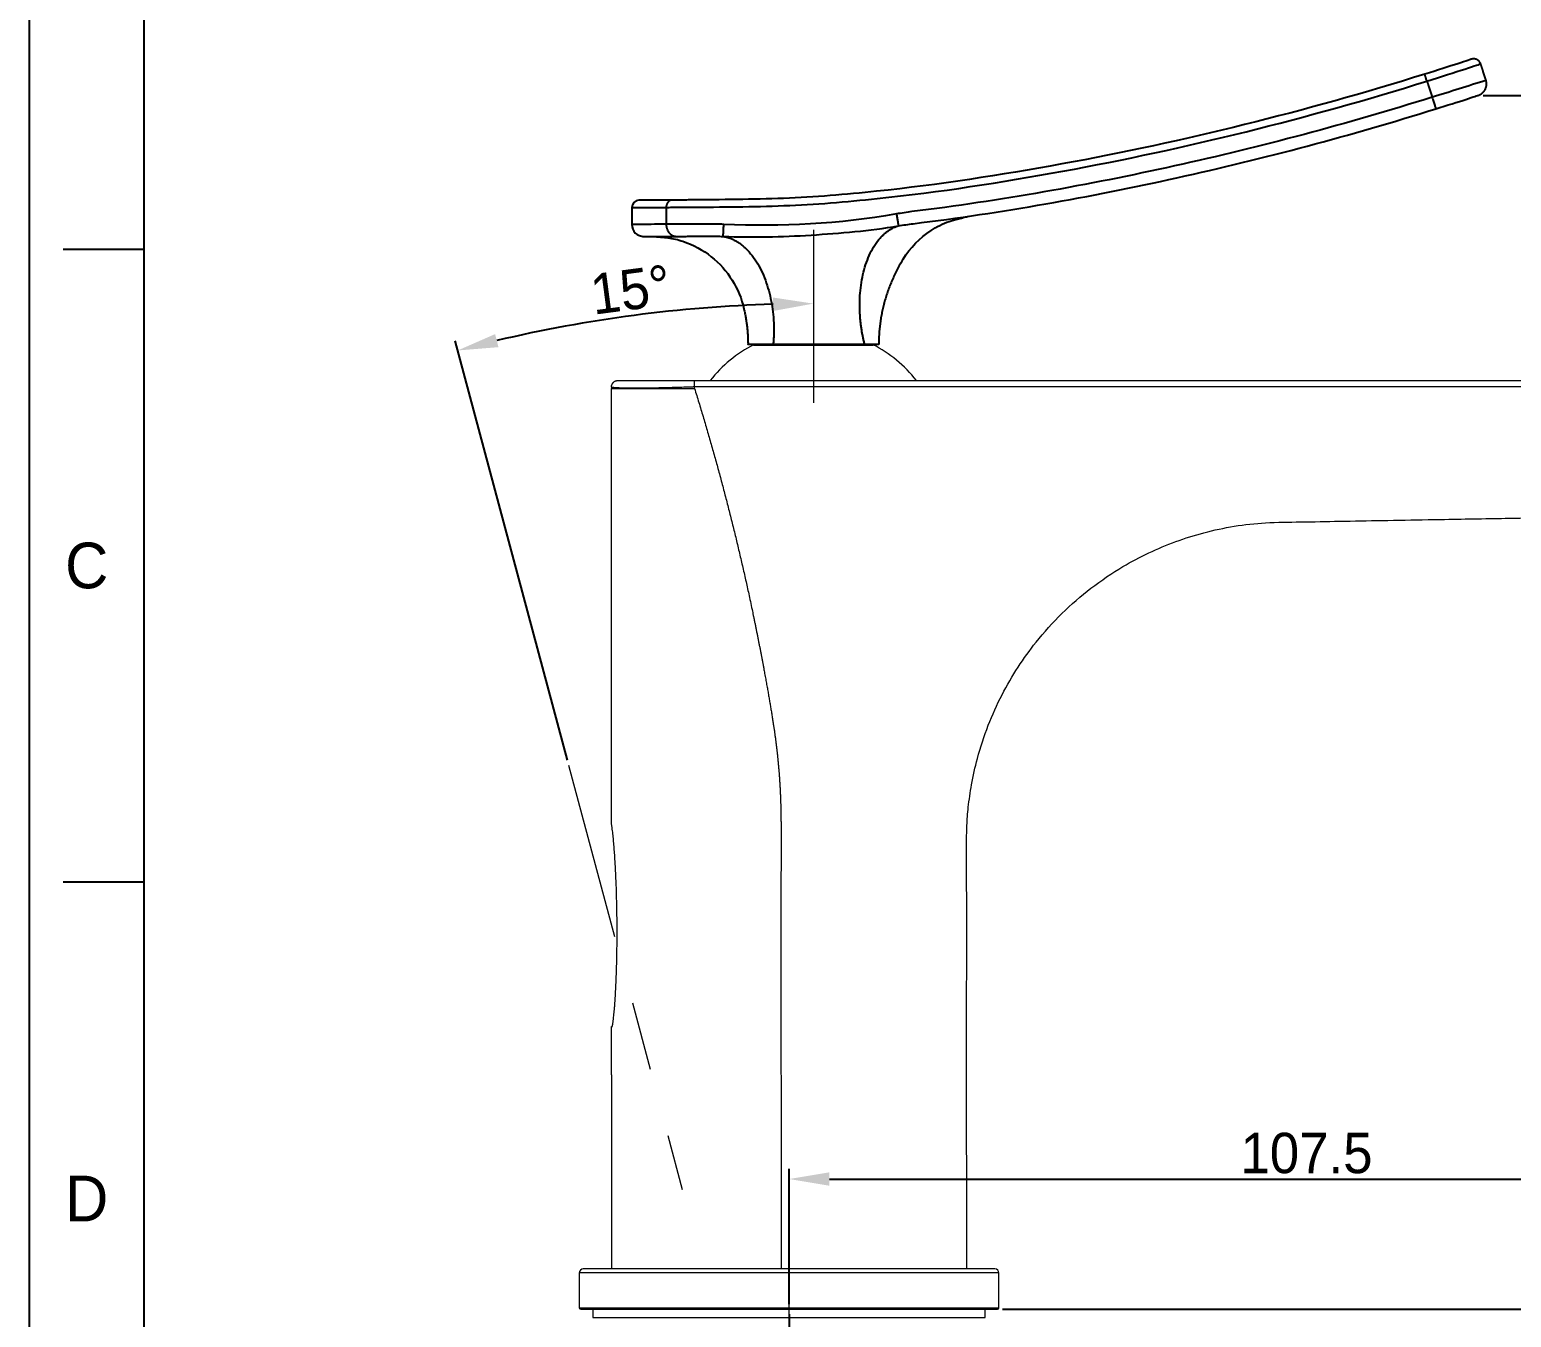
# Model space of a CAD drawing. Extents: x 9509 to 10103, y -15405 to -14985.
# Drawn here: x 9508.8 to 9692.4, y -15287.7 to -15128.3 of the extents above; entities that cross this region are included whole.
import ezdxf

# ---------------------------------------------------------------- set-up
doc = ezdxf.new("R2010")
doc.units = 0
doc.header["$MEASUREMENT"] = 0
doc.linetypes.add('CENTER', pattern=[47.5, 22, -8.5, 8.5, -8.5])
doc.linetypes.add('HIDDEN2', pattern=[4.7625, 3.175, -1.5875])
doc.layers.get('0').update_dxf_attribs({"linetype": 'CONTINUOUS'})
doc.layers.get('DEFPOINTS').update_dxf_attribs({"linetype": 'CONTINUOUS'})
doc.layers.add('1', color=4, linetype='HIDDEN2')
doc.layers.add('DIM', color=2, linetype='CONTINUOUS')
doc.styles.get("Standard").update_dxf_attribs({"font": ''})
doc.styles.get('Standard').set_extended_font_data('Gulim')
doc.dimstyles.new('ISO-25', dxfattribs={"dimtxt": 2.5, "dimasz": 2.5, "dimexe": 1.25, "dimexo": 0.625, "dimtad": 1, "dimdec": 1, "dimdsep": 46, "dimtxsty": 'Standard', "dimcen": 2.5, "dimadec": 0, "dimazin": 0, "dimtfac": 1, "dimtdec": 1, "dimtmove": 0, "dimatfit": 3, "dimfxl": 1, "dimarcsym": 0})

# ---------------------------------------------------------------- blocks, each defined once
blk = doc.blocks.new('*D31')
at = {"layer": 'DEFPOINTS', "color": 0, "transparency": 16777216}
for p in [(9688.29, -15136.41), (9729.12, -15171.72), (9753.68, -15171.72)]:
    blk.add_point(p, dxfattribs=at)
at = {"layer": 'DIM', "color": 3, "lineweight": -2, "transparency": 16777216}
for p, q in [((9688.92, -15136.41), (9754.93, -15136.41)), ((9753.68, -15141.41), (9753.68, -15166.72)), ((9729.74, -15171.72), (9754.93, -15171.72))]:
    blk.add_line(p, q, dxfattribs=at)
at = {"layer": 'DIM', "color": 3, "transparency": 16777216}
for points in [[(9752.84, -15141.41), (9754.51, -15141.41), (9753.68, -15136.41)], [(9752.84, -15166.72), (9754.51, -15166.72), (9753.68, -15171.72)]]:
    blk.add_solid(points, dxfattribs=at)
at = {"layer": 'DIM', "color": 3, "transparency": 16777216, "insert": (9750.48, -15153.24), "char_height": 5, "attachment_point": 5, "rotation": 90}
blk.add_mtext('27.6', dxfattribs=at)
blk = doc.blocks.new('*D32')
at = {"layer": 'DEFPOINTS', "color": 0, "transparency": 16777216}
for p in [(9605.93, -15153.08), (9591.09, -15162.85), (9605.93, -15174.48), (9575.61, -15219.33), (9589.69, -15271.9)]:
    blk.add_point(p, dxfattribs=at)
at = {"layer": 'DIM', "color": 3, "lineweight": -2, "transparency": 16777216}
blk.add_line((9575.45, -15218.73), (9561.53, -15166.79), dxfattribs=at)
blk.add_arc((9605.93, -15332.47), 170.27, 91.6825, 103.3175, dxfattribs=at)
at = {"layer": 'DIM', "color": 3, "transparency": 16777216}
for points in [[(9600.91, -15161.44), (9600.94, -15163.11), (9605.93, -15162.2)], [(9566.91, -15167.59), (9566.5, -15165.97), (9561.86, -15168)]]:
    blk.add_solid(points, dxfattribs=at)
at = {"layer": 'DIM', "color": 3, "transparency": 16777216, "insert": (9583.28, -15160.49), "char_height": 5, "attachment_point": 5, "rotation": 7.5}
blk.add_mtext('15°', dxfattribs=at)
blk = doc.blocks.new('*D25')
at = {"layer": 'DEFPOINTS', "color": 0, "transparency": 16777216}
for p in [(9710.4, -15191.4), (9710.4, -15270.59), (9602.92, -15286.72)]:
    blk.add_point(p, dxfattribs=at)
at = {"layer": 'DIM', "color": 3, "lineweight": -2, "transparency": 16777216}
for p, q in [((9710.4, -15192.03), (9710.4, -15271.84)), ((9602.92, -15286.09), (9602.92, -15269.34)), ((9607.92, -15270.59), (9705.4, -15270.59))]:
    blk.add_line(p, q, dxfattribs=at)
at = {"layer": 'DIM', "color": 3, "transparency": 16777216}
for points in [[(9607.92, -15269.76), (9607.92, -15271.42), (9602.92, -15270.59)], [(9705.4, -15269.76), (9705.4, -15271.42), (9710.4, -15270.59)]]:
    blk.add_solid(points, dxfattribs=at)
at = {"layer": 'DIM', "color": 3, "transparency": 16777216, "insert": (9667.02, -15267.4), "char_height": 5, "attachment_point": 5}
blk.add_mtext('107.5', dxfattribs=at)
blk = doc.blocks.new('*D28')
at = {"layer": 'DEFPOINTS', "color": 0, "transparency": 16777216}
for p in [(9710.4, -15191.4), (9753.68, -15191.4), (9628.72, -15286.72)]:
    blk.add_point(p, dxfattribs=at)
at = {"layer": 'DIM', "color": 3, "lineweight": -2, "transparency": 16777216}
for p, q in [((9711.02, -15191.4), (9754.93, -15191.4)), ((9753.68, -15281.72), (9753.68, -15196.4)), ((9629.34, -15286.72), (9754.93, -15286.72))]:
    blk.add_line(p, q, dxfattribs=at)
at = {"layer": 'DIM', "color": 3, "transparency": 16777216}
for points in [[(9752.84, -15196.4), (9754.51, -15196.4), (9753.68, -15191.4)], [(9752.84, -15281.72), (9754.51, -15281.72), (9753.68, -15286.72)]]:
    blk.add_solid(points, dxfattribs=at)
at = {"layer": 'DIM', "color": 3, "transparency": 16777216, "insert": (9750.49, -15237.62), "char_height": 5, "attachment_point": 5, "rotation": 90}
blk.add_mtext('95.3', dxfattribs=at)
blk = doc.blocks.new('*D33')
at = {"layer": 'DEFPOINTS', "color": 0, "transparency": 16777216}
for p in [(9602.92, -15286.72), (9730.66, -15286.72), (9730.66, -15303.03)]:
    blk.add_point(p, dxfattribs=at)
at = {"layer": 'DIM', "color": 3, "lineweight": -2, "transparency": 16777216}
for p, q in [((9602.92, -15287.34), (9602.92, -15304.28)), ((9730.66, -15287.34), (9730.66, -15304.28)), ((9607.92, -15303.03), (9725.66, -15303.03))]:
    blk.add_line(p, q, dxfattribs=at)
at = {"layer": 'DIM', "color": 3, "transparency": 16777216}
for points in [[(9607.92, -15302.2), (9607.92, -15303.86), (9602.92, -15303.03)], [(9725.66, -15302.2), (9725.66, -15303.86), (9730.66, -15303.03)]]:
    blk.add_solid(points, dxfattribs=at)
at = {"layer": 'DIM', "color": 3, "transparency": 16777216, "insert": (9668.25, -15299.83), "char_height": 5, "attachment_point": 5}
blk.add_mtext('127.7', dxfattribs=at)

msp = doc.modelspace()

# ---------------------------------------------------------------- linework, layer by layer
for p, q in [((9522.97, -14998.8), (9522.97, -15390.51)), ((9522.97, -15155.48), (9512.97, -15155.48)), ((9522.97, -15233.83), (9512.97, -15233.83))]:
    msp.add_line(p, q)
msp.add_lwpolyline([(9508.83, -14984.66), (10102.77, -14984.66), (10102.77, -15404.66), (9508.83, -15404.66)], close=True)
msp.add_lwpolyline([(9598.52, -15167.3), (9613.34, -15167.3)])
for points, knots in [([(9687.46, -15131.94), (9687.46, -15131.94), (9686.84, -15132.15), (9684.7, -15132.84), (9683.2, -15133.32), (9681.67, -15133.79)], [-9.815045, -9.815045, -9.815045, -9.815045, -4.907523, -4.907523, 0, 0, 0, 0]), ([(9681.67, -15133.79), (9666.91, -15138.39), (9651.89, -15142.14), (9629.09, -15146.29), (9621.44, -15147.49), (9609.93, -15148.69), (9606.09, -15149.03), (9598.38, -15149.31), (9594.52, -15149.33), (9590.65, -15149.36)], [0, 0, 0, 0, 0.5, 0.5, 0.75, 0.75, 0.875, 0.875, 1, 1, 1, 1]), ([(9683.03, -15138.08), (9684.42, -15137.65), (9685.78, -15137.22), (9687.72, -15136.59), (9688.29, -15136.41), (9688.29, -15136.41)], [-8.874134, -8.874134, -8.874134, -8.874134, -4.437067, -4.437067, 0, 0, 0, 0]), ([(9588.45, -15149.38), (9587.1, -15149.39), (9586.08, -15149.39), (9584.68, -15149.4), (9584.32, -15149.4), (9584.32, -15149.4)], [-30.560433, -30.560433, -30.560433, -30.560433, -22.920325, -22.920325, -15.280216, -15.280216, -15.280216, -15.280216]), ([(9590.65, -15149.36), (9590.36, -15149.37), (9590.07, -15149.37), (9589.79, -15149.37), (9589.52, -15149.37), (9589.26, -15149.37), (9589.03, -15149.37), (9588.8, -15149.38), (9588.6, -15149.38), (9588.45, -15149.38)], [-2.641087, -2.641087, -2.641087, -2.641087, -1.760306, -1.760306, -1.760306, -0.879374, -0.879374, -0.879374, 0, 0, 0, 0]), ([(9617.04, -15156.7), (9617.92, -15155.28), (9619.1, -15154.06), (9620.5, -15153.14), (9621.2, -15152.68), (9621.96, -15152.29), (9623.34, -15151.84), (9624.54, -15151.53), (9625.14, -15151.37)], [0, 0, 0, 0, 5.041642, 5.041642, 5.041642, 7.931849, 7.931849, 10.04206, 10.04206, 10.04206, 10.04206]), ([(9583.43, -15152.4), (9583.43, -15152.79), (9583.58, -15153.18), (9584.01, -15153.6), (9584.19, -15153.72), (9584.52, -15153.82), (9584.79, -15153.87), (9584.93, -15153.9)], [0, 0, 0, 0, 1.285013, 1.285013, 1.943719, 1.943719, 2.393586, 2.393586, 2.393586, 2.393586]), ([(9586.06, -15153.89), (9586.52, -15153.93), (9587.44, -15153.99), (9588.53, -15154.13), (9589.16, -15154.28), (9591.04, -15154.91), (9592.23, -15155.56), (9593.27, -15156.39), (9595.33, -15158.02), (9596.76, -15160.31), (9597.33, -15162.86)], [0.002493, 0.002493, 0.002493, 0.002493, 1.473124, 1.473124, 3.528814, 3.528814, 7.808411, 7.808411, 7.808411, 15.747116, 15.747116, 15.747116, 15.747116])]:
    msp.add_open_spline(points, degree=3, knots=knots)
at = {"lineweight": -3}
for points, knots in [([(9681.93, -15134.65), (9683.7, -15134.1), (9685.42, -15133.55), (9687.88, -15132.75), (9688.6, -15132.52), (9688.6, -15132.52)], [-11.274781, -11.274781, -11.274781, -11.274781, -5.63739, -5.63739, 0, 0, 0, 0]), ([(9590.66, -15150.26), (9594.53, -15150.23), (9598.41, -15150.21), (9606.14, -15149.93), (9609.99, -15149.59), (9621.54, -15148.39), (9629.21, -15147.19), (9652.07, -15143.02), (9667.13, -15139.26), (9681.93, -15134.65)], [0, 0, 0, 0, 11.623647, 11.623647, 23.247294, 23.247294, 46.494588, 46.494588, 92.989176, 92.989176, 92.989176, 92.989176]), ([(9689.27, -15134.57), (9687.04, -15135.26), (9684.82, -15135.95), (9682.59, -15136.65), (9682.59, -15136.65), (9682.59, -15136.65), (9682.59, -15136.65), (9672.07, -15139.93), (9661.43, -15142.78), (9639.91, -15147.53), (9629.07, -15149.47), (9618.13, -15150.81)], [-6.998228, -6.998228, -6.998228, -6.998228, -0.002391, -0.002391, -0.002391, 0, 0, 0, 33.053835, 33.053835, 66.107671, 66.107671, 66.107671, 66.107671]), ([(9618.31, -15152.3), (9629.29, -15150.95), (9640.17, -15149), (9661.78, -15144.24), (9672.47, -15141.37), (9683.03, -15138.08)], [0, 0, 0, 0, 33.188713, 33.188713, 66.377425, 66.377425, 66.377425, 66.377425]), ([(9583.43, -15150.3), (9583.43, -15150.3), (9583.43, -15150.3), (9583.43, -15150.3), (9583.8, -15150.3), (9585.24, -15150.29), (9586.3, -15150.29), (9587.69, -15150.28)], [-15.730724, -15.730724, -15.730724, -15.730724, -15.711971, -15.711971, -7.855985, -7.855985, 0, 0, 0, 0]), ([(9587.69, -15150.28), (9587.9, -15150.28), (9588.17, -15150.28), (9588.47, -15150.27), (9588.78, -15150.27), (9589.13, -15150.27), (9589.5, -15150.27), (9589.87, -15150.27), (9590.27, -15150.27), (9590.66, -15150.26)], [0, 0, 0, 0, 1.184033, 1.184033, 1.184033, 2.370391, 2.370391, 2.370391, 3.556744, 3.556744, 3.556744, 3.556744]), ([(9587.69, -15152.37), (9586.3, -15152.38), (9585.22, -15152.39), (9583.8, -15152.39), (9583.43, -15152.4), (9583.43, -15152.4)], [-31.423946, -31.423946, -31.423946, -31.423946, -23.567959, -23.567959, -15.730725, -15.730725, -15.730725, -15.730725]), ([(9590.66, -15152.36), (9590.27, -15152.36), (9589.87, -15152.37), (9589.5, -15152.37), (9589.13, -15152.37), (9588.78, -15152.37), (9588.47, -15152.37), (9588.17, -15152.37), (9587.9, -15152.37), (9587.69, -15152.37)], [0, 0, 0, 0, 1.186349, 1.186349, 1.186349, 2.372704, 2.372704, 2.372704, 3.556731, 3.556731, 3.556731, 3.556731]), ([(9594.76, -15153.88), (9598.38, -15154.02), (9602.02, -15153.94), (9609.26, -15153.48), (9612.89, -15153.17), (9616.47, -15152.57)], [-21.82662, -21.82662, -21.82662, -21.82662, -10.91331, -10.91331, 0, 0, 0, 0]), ([(9588.97, -15153.87), (9589.09, -15153.87), (9589.25, -15153.87), (9589.42, -15153.87), (9589.59, -15153.87), (9589.8, -15153.87), (9590.01, -15153.87), (9590.22, -15153.87), (9590.45, -15153.86), (9590.67, -15153.86)], [0, 0, 0, 0, 0.676822, 0.676822, 0.676822, 1.355161, 1.355161, 1.355161, 2.033639, 2.033639, 2.033639, 2.033639])]:
    msp.add_open_spline(points, degree=3, knots=knots, dxfattribs=at)
for points, weights in [([(9688.6, -15132.52), (9688.32, -15131.66), (9687.46, -15131.94)], [1, 0.707422813428, 1]), ([(9617.04, -15156.7), (9614.04, -15161.54), (9614.03, -15167.23)], [0.86505508884, 0.894450416034, 0.998972497752]), ([(9597.33, -15162.86), (9597.82, -15165.02), (9597.83, -15167.23)], [0.925158642667, 0.955596380804, 0.998972498126])]:
    msp.add_rational_spline(points, weights, degree=2)
for points, degree in [([(9689.25, -15134.51), (9688.93, -15133.51), (9688.6, -15132.52)], 2), ([(9584.32, -15149.4), (9583.83, -15149.4), (9583.43, -15149.8), (9583.43, -15150.3)], 3), ([(9583.43, -15150.3), (9583.43, -15151.35), (9583.43, -15152.4)], 2), ([(9584.93, -15153.9), (9584.93, -15153.9), (9586.33, -15153.89), (9588.97, -15153.87)], 3)]:
    msp.add_open_spline(points, degree=degree)
for points, weights in [([(9681.93, -15134.65), (9681.67, -15133.79), (9681.67, -15133.79)], [1, 0.707106781187, 1]), ([(9682.59, -15136.65), (9683.03, -15138.08), (9683.03, -15138.08)], [1, 0.707106781187, 1]), ([(9588.45, -15149.38), (9587.69, -15149.38), (9587.69, -15150.28)], [1, 0.708902656151, 1]), ([(9616.21, -15151.1), (9616.45, -15152.47), (9616.47, -15152.57)], [1, 0.733799385703, 1]), ([(9594.76, -15153.88), (9594.76, -15153.77), (9594.83, -15152.39)], [1, 0.733799385705, 1]), ([(9605.9, -15167.38), (9605.91, -15167.38), (9605.93, -15167.38)], [0.998660850087, 0.999328887308, 1])]:
    msp.add_rational_spline(points, weights, degree=2, dxfattribs=at)
for points, degree in [([(9681.93, -15134.65), (9682.26, -15135.65), (9682.59, -15136.65)], 2), ([(9587.69, -15150.28), (9587.69, -15151.33), (9587.69, -15152.37)], 2), ([(9616.21, -15151.1), (9609.13, -15152.33), (9602, -15152.72), (9594.83, -15152.39)], 3), ([(9618.13, -15150.81), (9617.49, -15150.89), (9616.85, -15150.99), (9616.21, -15151.1)], 3), ([(9592.86, -15152.35), (9592.12, -15152.35), (9591.39, -15152.36), (9590.66, -15152.36)], 3), ([(9594.83, -15152.39), (9594.17, -15152.36), (9593.51, -15152.34), (9592.86, -15152.35)], 3), ([(9616.47, -15152.57), (9617.08, -15152.47), (9617.69, -15152.38), (9618.31, -15152.3)], 3), ([(9590.67, -15153.86), (9591.4, -15153.86), (9592.14, -15153.85), (9592.87, -15153.85)], 3), ([(9592.87, -15153.85), (9593.5, -15153.84), (9594.13, -15153.85), (9594.76, -15153.88)], 3)]:
    msp.add_open_spline(points, degree=degree, dxfattribs=at)
for points, weights, knots in [([(9688.29, -15136.41), (9688.88, -15136.21), (9689.17, -15135.66), (9689.45, -15135.1), (9689.25, -15134.51)], [1, 0.923664693935, 1, 0.923664693935, 1], [0, 0, 0, 1.17978, 1.17978, 2.359561, 2.359561, 2.359561]), ([(9597.83, -15167.23), (9597.83, -15167.23), (9605.93, -15167.23), (9614.03, -15167.23), (9614.03, -15167.23)], [1, 0.707106781187, 1, 0.707106781187, 1], [-50.894192, -50.894192, -50.894192, -38.170644, -38.170644, -25.447096, -25.447096, -25.447096])]:
    msp.add_rational_spline(points, weights, degree=2, knots=knots)
for points, weights, knots in [([(9587.69, -15152.37), (9587.69, -15153), (9588.07, -15153.44), (9588.45, -15153.88), (9588.97, -15153.87)], [1, 0.923362840144, 1, 0.923362840144, 1], [0, 0, 0, 1.182141, 1.182141, 2.364282, 2.364282, 2.364282]), ([(9612.28, -15167.23), (9611.24, -15163.19), (9612.94, -15153.59), (9616.47, -15152.57)], [1.38483997462, 1.10395229518, 0.877852813696, 1], [-9.775935, -9.775935, -9.775935, 0, 11.487028, 11.487028, 11.487028]), ([(9594.76, -15153.88), (9599.67, -15154.63), (9601.16, -15164.97), (9600.95, -15167.23)], [1, 0.810183949372, 1.06916900295, 1.18874840011], [0, 0, 0, 14.405601, 19.655004, 19.655004, 19.655004])]:
    msp.add_rational_spline(points, weights, degree=2, knots=knots, dxfattribs=at)
at = {"layer": '1', "color": 1, "linetype": 'CENTER', "lineweight": 13}
for p, q in [((9605.93, -15153.08), (9605.93, -15174.48)), ((9575.61, -15219.33), (9589.69, -15271.9)), ((9602.92, -15293.02), (9602.92, -15275.72))]:
    msp.add_line(p, q, dxfattribs=at)
at = {"layer": '1', "color": 7, "linetype": 'Continuous', "lineweight": 18}
for p, q in [((9591.14, -15171.72), (9708.92, -15171.72)), ((9580.92, -15251.69), (9580.92, -15251.69)), ((9628.42, -15281.72), (9577.42, -15281.72)), ((9576.92, -15282.22), (9576.92, -15286.52)), ((9628.92, -15286.52), (9628.92, -15282.22)), ((9577.12, -15286.72), (9628.72, -15286.72)), ((9578.62, -15286.72), (9578.62, -15287.72)), ((9627.22, -15287.72), (9627.22, -15286.72)), ((9578.62, -15287.72), (9627.22, -15287.72))]:
    msp.add_line(p, q, dxfattribs=at)
at = {"layer": '1', "color": 1, "linetype": 'Continuous', "lineweight": 13}
for p, q in [((9708.92, -15172.52), (9591.14, -15172.52)), ((9628.92, -15282.22), (9576.92, -15282.22)), ((9576.92, -15286.52), (9628.92, -15286.52))]:
    msp.add_line(p, q, dxfattribs=at)
at = {"layer": '1', "color": 7, "linetype": 'Continuous', "lineweight": 18}
for centre, radius, start, end in [((9605.92, -15181.76), 16.25, 117.0537, 141.8044), ((9605.92, -15181.76), 16.25, 38.196, 63.0003), ((9577.42, -15282.22), 0.5, 90, 180), ((9628.42, -15282.22), 0.5, 0, 90), ((9577.12, -15286.52), 0.2, 180, 270), ((9628.72, -15286.52), 0.2, 270, 0)]:
    msp.add_arc(centre, radius, start, end, dxfattribs=at)
for points, degree, knots in [([(9611.16, -15167.3), (9610.98, -15167.3), (9610.8, -15167.3), (9610.43, -15167.3), (9610.04, -15167.3), (9609.63, -15167.3), (9609.36, -15167.3), (9609.31, -15167.3), (9609.2, -15167.3), (9609.14, -15167.3), (9608.98, -15167.3), (9608.87, -15167.3), (9608.53, -15167.3), (9608.08, -15167.3), (9607.61, -15167.3), (9607.25, -15167.3), (9607.13, -15167.3), (9606.95, -15167.3), (9606.89, -15167.3), (9606.77, -15167.3), (9606.71, -15167.3), (9606.41, -15167.3), (9606.17, -15167.3), (9605.68, -15167.3), (9605.44, -15167.3), (9604.96, -15167.3), (9604.72, -15167.3), (9604.43, -15167.3), (9604.37, -15167.3), (9604.25, -15167.3), (9604.19, -15167.3), (9604.01, -15167.3), (9603.89, -15167.3), (9603.55, -15167.3), (9603.09, -15167.3), (9602.66, -15167.3), (9602.34, -15167.3), (9602.23, -15167.3), (9602.07, -15167.3), (9602.02, -15167.3), (9601.92, -15167.3), (9601.87, -15167.3), (9601.62, -15167.3), (9601.42, -15167.3), (9601.05, -15167.29), (9600.87, -15167.29), (9600.53, -15167.29), (9600.37, -15167.29), (9600.17, -15167.29), (9600.13, -15167.29), (9600.06, -15167.29), (9599.95, -15167.29), (9599.84, -15167.29), (9599.64, -15167.29), (9599.39, -15167.29), (9599.19, -15167.29), (9599.05, -15167.29), (9599, -15167.29), (9598.94, -15167.29), (9598.92, -15167.29), (9598.89, -15167.29), (9598.87, -15167.29), (9598.78, -15167.29), (9598.72, -15167.29), (9598.63, -15167.29), (9598.59, -15167.29), (9598.54, -15167.29), (9598.53, -15167.29), (9598.53, -15167.29), (9598.53, -15167.29), (9598.53, -15167.29)], 3, [0, 0, 0, 0, 0.041661, 0.041661, 0.083323, 0.124984, 0.124984, 0.135399, 0.135399, 0.145815, 0.145815, 0.166645, 0.166645, 0.208307, 0.249968, 0.249968, 0.270799, 0.270799, 0.281214, 0.281214, 0.291629, 0.291629, 0.333291, 0.333291, 0.374952, 0.374952, 0.416613, 0.416613, 0.427028, 0.427028, 0.437444, 0.437444, 0.458274, 0.458274, 0.499936, 0.541597, 0.541597, 0.562428, 0.562428, 0.572843, 0.572843, 0.583258, 0.583258, 0.62492, 0.62492, 0.666581, 0.666581, 0.708242, 0.708242, 0.718658, 0.718658, 0.729073, 0.749904, 0.749904, 0.791565, 0.833226, 0.833226, 0.854057, 0.854057, 0.864472, 0.864472, 0.874888, 0.874888, 0.916549, 0.916549, 0.95821, 0.95821, 0.999872, 0.999872, 1, 1, 1, 1]), ([(9613.32, -15167.3), (9613.32, -15167.3), (9613.31, -15167.3), (9613.28, -15167.3), (9613.27, -15167.3), (9613.26, -15167.3), (9613.23, -15167.3), (9613.2, -15167.3), (9613.13, -15167.3), (9613.01, -15167.3), (9612.85, -15167.3), (9612.71, -15167.3), (9612.66, -15167.3), (9612.59, -15167.3), (9612.56, -15167.3), (9612.5, -15167.3), (9612.48, -15167.3), (9612.33, -15167.3), (9612.08, -15167.3), (9611.8, -15167.3), (9611.49, -15167.3), (9611.33, -15167.3), (9611.16, -15167.3)], 3, [0, 0, 0, 0, 0.124484, 0.124484, 0.155752, 0.155752, 0.187021, 0.249558, 0.249558, 0.374631, 0.499705, 0.499705, 0.562242, 0.562242, 0.59351, 0.59351, 0.624779, 0.624779, 0.749853, 0.874926, 0.874926, 1, 1, 1, 1]), ([(9580.92, -15172.52), (9580.92, -15172.46), (9580.92, -15172.41), (9580.94, -15172.33), (9580.94, -15172.31), (9580.96, -15172.26), (9580.97, -15172.23), (9581, -15172.16), (9581.02, -15172.12), (9581.06, -15172.06), (9581.07, -15172.05), (9581.08, -15172.03), (9581.09, -15172.02), (9581.11, -15171.99), (9581.13, -15171.97), (9581.19, -15171.91), (9581.23, -15171.88), (9581.28, -15171.84), (9581.29, -15171.84), (9581.32, -15171.82), (9581.35, -15171.8), (9581.41, -15171.78), (9581.46, -15171.76), (9581.5, -15171.75), (9581.51, -15171.74), (9581.53, -15171.74), (9581.55, -15171.73), (9581.57, -15171.73), (9581.59, -15171.73), (9581.61, -15171.72), (9581.62, -15171.72), (9581.66, -15171.72), (9581.69, -15171.72), (9581.72, -15171.72)], 3, [0, 0, 0, 0, 0.125, 0.125, 0.1875, 0.1875, 0.25, 0.25, 0.375, 0.375, 0.40625, 0.40625, 0.4375, 0.4375, 0.5, 0.5, 0.625, 0.625, 0.65625, 0.65625, 0.6875, 0.75, 0.8125, 0.8125, 0.84375, 0.84375, 0.875, 0.875, 0.90625, 0.90625, 0.9375, 0.9375, 1, 1, 1, 1]), ([(9581.72, -15171.72), (9581.72, -15171.72), (9581.72, -15171.72), (9581.72, -15171.72), (9581.72, -15171.72), (9581.73, -15171.72), (9581.74, -15171.72), (9581.79, -15171.72), (9581.84, -15171.72), (9581.96, -15171.72), (9582.03, -15171.72), (9582.21, -15171.72), (9582.31, -15171.72), (9582.46, -15171.72), (9582.49, -15171.72), (9582.54, -15171.72), (9582.55, -15171.72), (9582.59, -15171.72), (9582.67, -15171.72), (9582.76, -15171.72), (9582.97, -15171.72), (9583.13, -15171.72), (9583.47, -15171.72), (9583.65, -15171.72), (9584.04, -15171.72), (9584.25, -15171.72), (9584.52, -15171.72), (9584.58, -15171.72), (9584.69, -15171.72), (9584.75, -15171.72), (9584.92, -15171.72), (9585.04, -15171.72), (9585.22, -15171.72), (9585.28, -15171.72), (9585.4, -15171.72), (9585.59, -15171.72), (9585.78, -15171.72), (9586.16, -15171.72), (9586.42, -15171.72), (9586.97, -15171.72), (9587.24, -15171.72), (9587.67, -15171.72), (9587.82, -15171.72), (9588.04, -15171.72), (9588.11, -15171.72), (9588.26, -15171.72), (9588.33, -15171.72), (9588.7, -15171.72), (9589, -15171.72), (9589.6, -15171.72), (9589.91, -15171.72), (9590.52, -15171.72), (9590.83, -15171.72), (9591.14, -15171.72)], 3, [0, 0, 0, 0, 0.015625, 0.015625, 0.03125, 0.03125, 0.0625, 0.0625, 0.125, 0.125, 0.1875, 0.1875, 0.25, 0.25, 0.265625, 0.265625, 0.273437, 0.273437, 0.28125, 0.3125, 0.3125, 0.375, 0.375, 0.4375, 0.4375, 0.5, 0.5, 0.515625, 0.515625, 0.53125, 0.53125, 0.5625, 0.5625, 0.578125, 0.578125, 0.59375, 0.625, 0.625, 0.6875, 0.6875, 0.75, 0.75, 0.78125, 0.78125, 0.796875, 0.796875, 0.8125, 0.8125, 0.875, 0.875, 0.9375, 0.9375, 1, 1, 1, 1]), ([(9591.14, -15171.72), (9591.14, -15171.72), (9591.14, -15171.72), (9591.14, -15171.72), (9591.14, -15171.72), (9591.14, -15171.72), (9591.14, -15171.73), (9591.14, -15171.73), (9591.14, -15171.73), (9591.14, -15171.74), (9591.14, -15171.74), (9591.14, -15171.75), (9591.14, -15171.76), (9591.14, -15171.78), (9591.14, -15171.8), (9591.14, -15171.82), (9591.14, -15171.84), (9591.14, -15171.84), (9591.14, -15171.88), (9591.14, -15171.91), (9591.14, -15171.97), (9591.14, -15171.99), (9591.14, -15172.02), (9591.14, -15172.03), (9591.14, -15172.05), (9591.14, -15172.06), (9591.14, -15172.12), (9591.14, -15172.16), (9591.14, -15172.23), (9591.14, -15172.26), (9591.14, -15172.31), (9591.14, -15172.33), (9591.14, -15172.41), (9591.14, -15172.46), (9591.14, -15172.52)], 3, [0, 0, 0, 0, 0.0625, 0.078125, 0.078125, 0.09375, 0.09375, 0.125, 0.125, 0.15625, 0.15625, 0.1875, 0.1875, 0.25, 0.3125, 0.34375, 0.34375, 0.375, 0.375, 0.5, 0.5, 0.5625, 0.5625, 0.59375, 0.59375, 0.625, 0.625, 0.75, 0.75, 0.8125, 0.8125, 0.875, 0.875, 1, 1, 1, 1]), ([(9580.92, -15172.53), (9580.92, -15172.53), (9580.92, -15172.53), (9580.92, -15172.52), (9580.92, -15172.52), (9580.92, -15172.52), (9580.92, -15172.52), (9580.92, -15172.52), (9580.92, -15172.52), (9580.92, -15172.52), (9580.92, -15172.52), (9580.92, -15172.52)], 3, [0, 0, 0, 0, 0.078313, 0.078313, 0.539157, 0.769578, 0.884789, 0.942395, 0.971197, 0.971197, 1, 1, 1, 1]), ([(9580.92, -15226.6), (9580.92, -15224.31), (9580.92, -15222.03), (9580.92, -15219.17), (9580.92, -15218.59), (9580.92, -15217.45), (9580.92, -15216.88), (9580.92, -15215.17), (9580.92, -15214.02), (9580.92, -15210.61), (9580.92, -15208.34), (9580.92, -15203.8), (9580.92, -15201.55), (9580.92, -15198.17), (9580.92, -15197.04), (9580.92, -15195.36), (9580.92, -15194.8), (9580.92, -15193.68), (9580.92, -15192), (9580.92, -15190.32), (9580.92, -15188.09), (9580.92, -15186.98), (9580.92, -15183.66), (9580.92, -15181.45), (9580.92, -15178.16), (9580.92, -15177.07), (9580.92, -15175.43), (9580.92, -15174.62), (9580.92, -15173.67), (9580.92, -15173.19), (9580.92, -15172.99), (9580.92, -15172.85), (9580.92, -15172.78), (9580.92, -15172.72)], 3, [0, 0, 0, 0, 0.125, 0.125, 0.15625, 0.15625, 0.1875, 0.1875, 0.25, 0.25, 0.375, 0.375, 0.5, 0.5, 0.5625, 0.5625, 0.59375, 0.59375, 0.625, 0.6875, 0.6875, 0.75, 0.75, 0.875, 0.875, 0.9375, 0.9375, 0.96875, 0.984375, 0.992187, 0.996094, 0.996094, 1, 1, 1, 1]), ([(9591.21, -15172.72), (9595.48, -15186.46), (9598.44, -15200.59), (9599.18, -15204.15), (9599.83, -15207.65), (9600.65, -15212.12), (9601.04, -15214.75), (9601.58, -15218.35), (9601.78, -15221.91), (9601.88, -15223.69), (9601.91, -15225.51), (9601.92, -15226.17), (9601.92, -15229.11), (9601.9, -15243.51), (9601.93, -15269.81), (9601.92, -15281.72)], 2, [0, 0, 0, 0.261341, 0.261341, 0.326677, 0.326677, 0.392012, 0.392012, 0.457347, 0.457347, 0.490015, 0.490015, 0.522683, 0.522683, 0.784024, 1, 1, 1]), ([(9624.92, -15281.72), (9624.92, -15279.62), (9624.92, -15275.06), (9624.92, -15268.26), (9624.91, -15261.54), (9624.91, -15255.47), (9624.91, -15250.07), (9624.92, -15245.33), (9624.92, -15241.24), (9624.92, -15237.82), (9624.92, -15235.05), (9624.91, -15232.94), (9624.91, -15231.35), (9624.92, -15229.95), (9624.91, -15228.46), (9624.93, -15226.64), (9625.12, -15224.38), (9625.51, -15221.6), (9626.27, -15218.19), (9627.5, -15214.44), (9629.21, -15210.65), (9631.21, -15207.22), (9633.66, -15203.82), (9636.65, -15200.51), (9640.27, -15197.36), (9643.91, -15194.9), (9647.46, -15193.01), (9650.82, -15191.61), (9654.36, -15190.5), (9658.08, -15189.7), (9662.09, -15189.25), (9666.45, -15189.24), (9671.26, -15189.13), (9676.52, -15189.05), (9682.9, -15188.93), (9689.98, -15188.81), (9695.15, -15188.71), (9697.61, -15188.67)], 3, [0, 0, 0, 0, 0.042505, 0.092309, 0.137664, 0.17857, 0.215027, 0.247035, 0.274593, 0.297703, 0.316363, 0.330574, 0.340396, 0.348727, 0.358875, 0.370449, 0.385697, 0.404658, 0.427267, 0.456407, 0.484363, 0.511134, 0.536719, 0.569112, 0.601216, 0.633543, 0.65794, 0.682461, 0.707111, 0.732987, 0.759317, 0.788711, 0.821163, 0.856672, 0.895237, 0.95036, 1, 1, 1, 1]), ([(9580.92, -15251.69), (9580.92, -15251.72), (9580.93, -15251.74), (9580.94, -15251.76), (9580.95, -15251.76), (9580.95, -15251.76), (9580.95, -15251.76), (9580.96, -15251.76), (9580.96, -15251.76), (9580.97, -15251.76), (9580.98, -15251.75), (9580.99, -15251.73), (9580.99, -15251.72), (9581, -15251.71), (9581, -15251.7), (9581.01, -15251.69), (9581.01, -15251.67), (9581.03, -15251.63), (9581.04, -15251.59), (9581.05, -15251.54), (9581.05, -15251.53), (9581.05, -15251.51), (9581.06, -15251.5), (9581.06, -15251.46), (9581.07, -15251.44), (9581.08, -15251.37), (9581.09, -15251.32), (9581.11, -15251.21), (9581.11, -15251.16), (9581.12, -15251.07), (9581.13, -15251.05), (9581.14, -15250.99), (9581.14, -15250.96), (9581.15, -15250.87), (9581.16, -15250.81), (9581.18, -15250.63), (9581.19, -15250.5), (9581.22, -15250.25), (9581.23, -15250.12), (9581.26, -15249.86), (9581.27, -15249.73), (9581.28, -15249.53), (9581.29, -15249.46), (9581.3, -15249.33), (9581.31, -15249.26), (9581.32, -15249.06), (9581.33, -15248.92), (9581.36, -15248.52), (9581.38, -15248.24), (9581.41, -15247.69), (9581.42, -15247.42), (9581.45, -15246.86), (9581.47, -15246.59), (9581.49, -15246.03), (9581.5, -15245.75), (9581.52, -15245.19), (9581.53, -15244.91), (9581.55, -15244.35), (9581.56, -15244.07), (9581.57, -15243.65), (9581.57, -15243.51), (9581.58, -15243.23), (9581.58, -15243.08), (9581.59, -15242.38), (9581.6, -15241.82), (9581.61, -15240.69), (9581.61, -15240.13), (9581.61, -15239.01), (9581.6, -15238.45), (9581.59, -15237.34), (9581.58, -15236.78), (9581.55, -15235.67), (9581.54, -15235.11), (9581.5, -15234.01), (9581.48, -15233.45), (9581.44, -15232.63), (9581.42, -15232.35), (9581.4, -15231.8), (9581.38, -15231.53), (9581.35, -15231.11), (9581.35, -15230.98), (9581.33, -15230.7), (9581.32, -15230.57), (9581.29, -15230.16), (9581.27, -15229.89), (9581.23, -15229.35), (9581.21, -15229.08), (9581.17, -15228.68), (9581.16, -15228.55), (9581.13, -15228.29), (9581.12, -15228.16), (9581.1, -15227.96), (9581.09, -15227.9), (9581.08, -15227.77), (9581.07, -15227.71), (9581.05, -15227.52), (9581.04, -15227.4), (9581.01, -15227.22), (9581, -15227.16), (9580.99, -15227.04), (9580.98, -15226.98), (9580.96, -15226.87), (9580.95, -15226.81), (9580.94, -15226.71), (9580.93, -15226.65), (9580.92, -15226.6)], 3, [0, 0, 0, 0, 0.007812, 0.007812, 0.011719, 0.011719, 0.013672, 0.013672, 0.015625, 0.015625, 0.023437, 0.023437, 0.025391, 0.025391, 0.027344, 0.027344, 0.03125, 0.03125, 0.039062, 0.039062, 0.041016, 0.041016, 0.042969, 0.042969, 0.046875, 0.046875, 0.054687, 0.054687, 0.0625, 0.0625, 0.066406, 0.066406, 0.070312, 0.070312, 0.078125, 0.078125, 0.09375, 0.09375, 0.109375, 0.109375, 0.125, 0.125, 0.132812, 0.132812, 0.140625, 0.140625, 0.15625, 0.15625, 0.1875, 0.1875, 0.21875, 0.21875, 0.25, 0.25, 0.28125, 0.28125, 0.3125, 0.3125, 0.34375, 0.34375, 0.359375, 0.359375, 0.375, 0.375, 0.4375, 0.4375, 0.5, 0.5, 0.5625, 0.5625, 0.625, 0.625, 0.6875, 0.6875, 0.75, 0.75, 0.78125, 0.78125, 0.8125, 0.8125, 0.828125, 0.828125, 0.84375, 0.84375, 0.875, 0.875, 0.90625, 0.90625, 0.921875, 0.921875, 0.9375, 0.9375, 0.945312, 0.945312, 0.953125, 0.953125, 0.96875, 0.96875, 0.976562, 0.976562, 0.984375, 0.984375, 0.992187, 0.992187, 1, 1, 1, 1])]:
    msp.add_open_spline(points, degree=degree, knots=knots, dxfattribs=at)
for points, degree in [([(9580.92, -15172.52), (9580.92, -15172.59), (9580.92, -15172.66)], 2), ([(9580.92, -15172.52), (9580.92, -15172.58), (9580.92, -15172.65), (9580.92, -15172.72)], 3), ([(9591.14, -15172.52), (9591.14, -15172.52), (9591.14, -15172.52), (9591.14, -15172.52)], 3), ([(9591.14, -15172.52), (9591.16, -15172.58), (9591.18, -15172.65), (9591.21, -15172.72)], 3), ([(9580.92, -15257.67), (9580.92, -15255.68), (9580.92, -15253.68), (9580.92, -15251.69)], 3), ([(9580.92, -15257.67), (9580.92, -15265.68), (9580.92, -15273.7), (9580.92, -15281.72)], 3)]:
    msp.add_open_spline(points, degree=degree, dxfattribs=at)
at = {"layer": '1', "color": 1, "linetype": 'Continuous', "lineweight": 13}
for points, knots in [([(9591.14, -15172.52), (9591.14, -15172.52), (9591.14, -15172.52), (9591.13, -15172.52), (9591.12, -15172.52), (9591.11, -15172.52), (9591.07, -15172.52), (9591, -15172.52), (9590.85, -15172.53), (9590.55, -15172.54), (9590.3, -15172.55), (9589.81, -15172.56), (9589.15, -15172.58), (9588.5, -15172.6), (9588.1, -15172.61), (9588.02, -15172.62), (9587.86, -15172.62), (9587.78, -15172.62), (9587.54, -15172.63), (9587.39, -15172.63), (9586.92, -15172.64), (9586.62, -15172.65), (9586.04, -15172.66), (9585.75, -15172.66), (9585.34, -15172.67), (9585.2, -15172.67), (9585, -15172.67), (9584.93, -15172.67), (9584.8, -15172.67), (9584.73, -15172.67), (9584.54, -15172.68), (9584.41, -15172.68), (9584.22, -15172.68), (9584.16, -15172.68), (9584.04, -15172.68), (9583.98, -15172.68), (9583.68, -15172.68), (9583.46, -15172.68), (9583.04, -15172.67), (9582.84, -15172.67), (9582.47, -15172.66), (9582.3, -15172.66), (9582.06, -15172.65), (9581.98, -15172.65), (9581.89, -15172.65), (9581.87, -15172.65), (9581.84, -15172.64), (9581.82, -15172.64), (9581.77, -15172.64), (9581.74, -15172.64), (9581.57, -15172.63), (9581.46, -15172.62), (9581.26, -15172.61), (9581.18, -15172.6), (9581.05, -15172.58), (9581, -15172.57), (9580.96, -15172.55), (9580.95, -15172.55), (9580.94, -15172.54), (9580.93, -15172.54), (9580.92, -15172.53), (9580.92, -15172.53), (9580.92, -15172.53)], [0, 0, 0, 0, 0.000497, 0.000497, 0.000993, 0.001987, 0.003974, 0.007947, 0.015894, 0.031789, 0.063578, 0.063578, 0.127156, 0.190734, 0.190734, 0.206628, 0.206628, 0.222523, 0.222523, 0.254312, 0.254312, 0.317889, 0.317889, 0.381467, 0.381467, 0.413256, 0.413256, 0.429151, 0.429151, 0.445045, 0.445045, 0.476834, 0.476834, 0.492729, 0.492729, 0.508623, 0.508623, 0.572201, 0.572201, 0.635779, 0.635779, 0.699357, 0.699357, 0.731146, 0.731146, 0.739093, 0.739093, 0.74704, 0.74704, 0.762935, 0.762935, 0.826512, 0.826512, 0.89009, 0.89009, 0.953668, 0.953668, 0.969563, 0.969563, 0.985457, 0.985457, 1, 1, 1, 1]), ([(9580.92, -15172.72), (9580.92, -15172.72), (9581.45, -15172.72), (9583.74, -15172.72), (9587.16, -15172.72), (9589.86, -15172.72), (9591.21, -15172.72)], [0, 0, 0, 0, 0.250091, 0.500061, 0.750031, 1, 1, 1, 1]), ([(9591.14, -15172.52), (9591.14, -15172.52), (9591.14, -15172.52), (9591.14, -15172.52), (9591.14, -15172.52), (9591.14, -15172.52)], [0, 0, 0, 0, 0.506361, 0.506361, 1, 1, 1, 1])]:
    msp.add_open_spline(points, degree=3, knots=knots, dxfattribs=at)

# ---------------------------------------------------------------- texts
at = {"char_height": 5.66, "attachment_point": 5}
for s, insert in [('C', (9515.9, -15194.66)), ('D', (9515.9, -15273))]:
    msp.add_mtext_dynamic_manual_height_columns(s, width=10, gutter_width=12.5, heights=[0], dxfattribs=dict(at, insert=insert))

# ---------------------------------------------------------------- dimensions: what is measured, and where the dimension line sits
at = {"layer": 'DIM', "color": 7}
dim = msp.add_linear_dim(base=(9753.68, -15171.72), p1=(9688.29, -15136.41), p2=(9729.12, -15171.72), angle=90, text='27.6', dimstyle='ISO-25', override={"dimtxt": 5, "dimasz": 5, "dimcen": 5, "dimclrd": 3, "dimclre": 3, "dimclrt": 3, "dimfxl": 1.25}, dxfattribs=at)
dim.commit()
dim.dimension.update_dxf_attribs({"geometry": '*D31', "text_midpoint": (9753.68, -15153.24), "dimtype": 160})
dim = msp.add_angular_dim_2l(base=(9591.09, -15162.85), line1=((9605.93, -15153.08), (9605.93, -15174.48)), line2=((9575.61, -15219.33), (9589.69, -15271.9)), dimstyle='ISO-25', override={"dimtxt": 5, "dimasz": 5, "dimcen": 5, "dimclrd": 3, "dimclre": 3, "dimclrt": 3, "dimfxl": 1.25}, dxfattribs=at)
dim.commit()
dim.dimension.update_dxf_attribs({"geometry": '*D32', "text_midpoint": (9583.28, -15160.49)})
for base, p2, picture, middle in [((9710.4, -15270.59), (9710.4, -15191.4), '*D25', (9667.02, -15270.59)), ((9730.66, -15303.03), (9730.66, -15286.72), '*D33', (9668.25, -15303.03))]:
    dim = msp.add_linear_dim(base=base, p1=(9602.92, -15286.72), p2=p2, dimstyle='ISO-25', override={"dimtxt": 5, "dimasz": 5, "dimcen": 5, "dimclrd": 3, "dimclre": 3, "dimclrt": 3, "dimfxl": 1.25}, dxfattribs=at)
    dim.commit()
    dim.dimension.update_dxf_attribs({"geometry": picture, "text_midpoint": middle, "dimtype": 160})
dim = msp.add_linear_dim(base=(9753.68, -15191.4), p1=(9628.72, -15286.72), p2=(9710.4, -15191.4), angle=90, dimstyle='ISO-25', override={"dimtxt": 5, "dimasz": 5, "dimcen": 5, "dimclrd": 3, "dimclre": 3, "dimclrt": 3, "dimfxl": 1.25}, dxfattribs=at)
dim.commit()
dim.dimension.update_dxf_attribs({"geometry": '*D28', "text_midpoint": (9753.68, -15237.62), "dimtype": 160})

doc.saveas('drawing.dxf')
